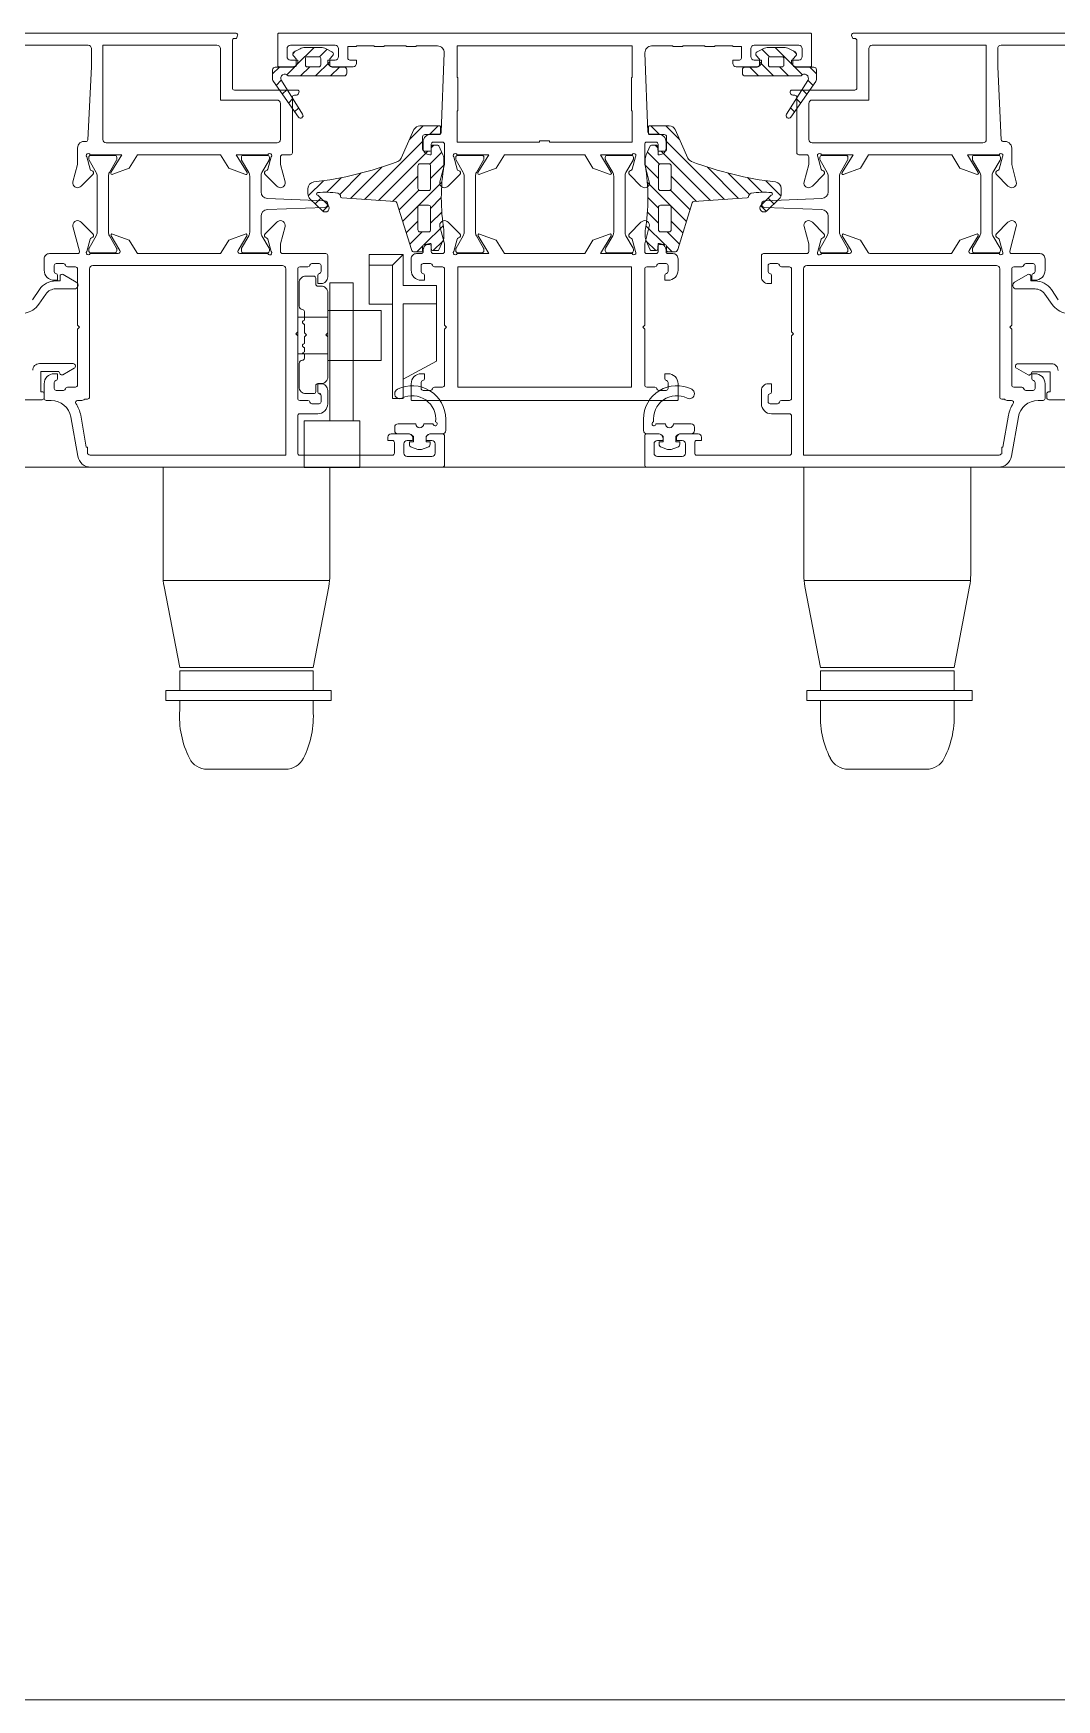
# Model space of a CAD drawing. Extents: x -9058 to 11890, y 0 to 4205.
# Drawn here: x 3787.4 to 3802.73, y 3761.87 to 3786.84 of the extents above; entities that cross this region are included whole.
import ezdxf

# ---------------------------------------------------------------- set-up
doc = ezdxf.new("R2010")
doc.units = 0
doc.header["$MEASUREMENT"] = 0
doc.layers.add('M-TEFRIS2-015', color=129, linetype='Continuous', lineweight=9)

msp = doc.modelspace()

# ---------------------------------------------------------------- hatches: boundary and pattern name
at = {"layer": 'M-TEFRIS2-015'}
h = msp.add_hatch(dxfattribs=at)
h.set_pattern_fill('ANSI31', color=256, scale=0.05, angle=450, style=0)
h.set_pattern_definition([(225, (3610.39297, 3917.70285), (-0.1122532, 0.1122532), [])])
edge = h.paths.add_edge_path(flags=16)
edge.add_arc((3791.677, 3786.36), 0.025, 270, 360)
edge.add_line((3791.702, 3786.36), (3791.702, 3786.46))
edge.add_arc((3791.677, 3786.46), 0.025, 360, 450)
edge.add_line((3791.677, 3786.485), (3791.497, 3786.485))
edge.add_arc((3791.497, 3786.46), 0.025, 450, 540)
edge.add_line((3791.472, 3786.46), (3791.472, 3786.36))
edge.add_arc((3791.497, 3786.36), 0.025, 180, 270)
edge.add_line((3791.497, 3786.335), (3791.677, 3786.335))
edge = h.paths.add_edge_path()
edge.add_arc((3791.872, 3786.365), 0.035, 180, 270, ccw=False)
edge.add_line((3791.837, 3786.365), (3791.837, 3786.445))
edge.add_arc((3791.852, 3786.445), 0.015, 137.8308, 180, ccw=False)
edge.add_line((3791.841, 3786.455), (3791.881, 3786.497))
edge.add_arc((3791.852, 3786.525), 0.04, 316.3869, 422.9563)
edge.add_line((3791.87, 3786.561), (3791.782, 3786.606))
edge.add_arc((3791.702, 3786.45), 0.175, 422.9563, 450)
edge.add_line((3791.702, 3786.625), (3791.472, 3786.625))
edge.add_arc((3791.472, 3786.45), 0.175, 450, 477.0437)
edge.add_line((3791.393, 3786.606), (3791.304, 3786.561))
edge.add_arc((3791.322, 3786.525), 0.04, 477.0437, 583.6131)
edge.add_line((3791.293, 3786.497), (3791.333, 3786.455))
edge.add_arc((3791.322, 3786.445), 0.015, 360, 402.1692, ccw=False)
edge.add_line((3791.337, 3786.445), (3791.337, 3786.365))
edge.add_arc((3791.302, 3786.365), 0.035, 270, 360, ccw=False)
edge.add_line((3791.302, 3786.33), (3791.022, 3786.33))
edge.add_arc((3791.022, 3786.29), 0.04, 450, 540)
edge.add_line((3790.982, 3786.29), (3790.982, 3786.145))
edge.add_arc((3791.032, 3786.145), 0.05, 540, 580.0348)
edge.add_line((3790.994, 3786.113), (3791.367, 3785.579))
edge.add_arc((3791.397, 3785.605), 0.04, 220.0348, 393.0043)
edge.add_line((3791.431, 3785.627), (3791.113, 3786.132))
edge.add_arc((3791.163, 3786.165), 0.06, 33.8544, 213.0043, ccw=False)
edge.add_line((3791.213, 3786.198), (3792.052, 3786.198))
edge.add_arc((3792.052, 3786.238), 0.04, 270, 360)
edge.add_line((3792.092, 3786.238), (3792.092, 3786.29))
edge.add_arc((3792.052, 3786.29), 0.04, 360, 450)
edge.add_line((3792.052, 3786.33), (3791.872, 3786.33))
h = msp.add_hatch(dxfattribs=at)
h.set_pattern_fill('ANSI31', color=256, scale=0.05, angle=450, style=0)
h.set_pattern_definition([(315, (3979.72217, 3917.70285), (0.1122532, 0.1122532), [])])
edge = h.paths.add_edge_path(flags=16)
edge.add_arc((3798.438, 3786.36), 0.025, 180, 270, ccw=False)
edge.add_line((3798.413, 3786.36), (3798.413, 3786.46))
edge.add_arc((3798.438, 3786.46), 0.025, 450, 540, ccw=False)
edge.add_line((3798.438, 3786.485), (3798.618, 3786.485))
edge.add_arc((3798.618, 3786.46), 0.025, 360, 450, ccw=False)
edge.add_line((3798.643, 3786.46), (3798.643, 3786.36))
edge.add_arc((3798.618, 3786.36), 0.025, 270, 360, ccw=False)
edge.add_line((3798.618, 3786.335), (3798.438, 3786.335))
edge = h.paths.add_edge_path()
edge.add_arc((3798.243, 3786.365), 0.035, 270, 360)
edge.add_line((3798.278, 3786.365), (3798.278, 3786.445))
edge.add_arc((3798.263, 3786.445), 0.015, 360, 402.1692)
edge.add_line((3798.274, 3786.455), (3798.234, 3786.497))
edge.add_arc((3798.263, 3786.525), 0.04, 117.0437, 223.6131, ccw=False)
edge.add_line((3798.245, 3786.561), (3798.333, 3786.606))
edge.add_arc((3798.413, 3786.45), 0.175, 450, 477.0437, ccw=False)
edge.add_line((3798.413, 3786.625), (3798.643, 3786.625))
edge.add_arc((3798.643, 3786.45), 0.175, 422.9563, 450, ccw=False)
edge.add_line((3798.722, 3786.606), (3798.811, 3786.561))
edge.add_arc((3798.793, 3786.525), 0.04, 316.3869, 422.9563, ccw=False)
edge.add_line((3798.822, 3786.497), (3798.782, 3786.455))
edge.add_arc((3798.793, 3786.445), 0.015, 497.8308, 540)
edge.add_line((3798.778, 3786.445), (3798.778, 3786.365))
edge.add_arc((3798.813, 3786.365), 0.035, 180, 270)
edge.add_line((3798.813, 3786.33), (3799.093, 3786.33))
edge.add_arc((3799.093, 3786.29), 0.04, 360, 450, ccw=False)
edge.add_line((3799.133, 3786.29), (3799.133, 3786.145))
edge.add_arc((3799.083, 3786.145), 0.05, 319.9652, 360, ccw=False)
edge.add_line((3799.121, 3786.113), (3798.748, 3785.579))
edge.add_arc((3798.718, 3785.605), 0.04, 146.9957, 319.9652, ccw=False)
edge.add_line((3798.684, 3785.627), (3799.002, 3786.132))
edge.add_arc((3798.952, 3786.165), 0.06, 326.9957, 506.1456)
edge.add_line((3798.902, 3786.198), (3798.063, 3786.198))
edge.add_arc((3798.063, 3786.238), 0.04, 180, 270, ccw=False)
edge.add_line((3798.023, 3786.238), (3798.023, 3786.29))
edge.add_arc((3798.063, 3786.29), 0.04, 90, 180, ccw=False)
edge.add_line((3798.063, 3786.33), (3798.243, 3786.33))
h = msp.add_hatch(dxfattribs=at)
h.set_pattern_fill('ANSI31', color=256, scale=0.05, style=0)
h.set_pattern_definition([(225, (3792.85279, 3535.18889), (0.1122532, -0.1122532), [])])
h.paths.add_polyline_path([(3791.728, 3784.177), (3791.541, 3784.359, -0.203536), (3791.51, 3784.431), (3791.51, 3784.511, -0.380587), (3791.599, 3784.61, 0.061836), (3792.856, 3784.917, 0.189764), (3792.91, 3784.966), (3793.1, 3785.395, -0.285747), (3793.19, 3785.451), (3793.48, 3785.451, -0.414214), (3793.5, 3785.431), (3793.5, 3785.341, -0.414214), (3793.48, 3785.321), (3793.265, 3785.321, 0.414214), (3793.23, 3785.286), (3793.23, 3785.096, 0.414214), (3793.255, 3785.071), (3793.335, 3785.071, 0.414214), (3793.36, 3785.096), (3793.36, 3785.131, -0.414214), (3793.39, 3785.161), (3793.456, 3785.161, -0.296563), (3793.475, 3785.149), (3793.535, 3785.014, -0.104779), (3793.55, 3784.941), (3793.55, 3784.861, 0.081633), (3793.55, 3783.881), (3793.55, 3783.801, -0.104779), (3793.535, 3783.728), (3793.475, 3783.592, -0.296563), (3793.456, 3783.581), (3793.39, 3783.581, -0.414214), (3793.36, 3783.611), (3793.36, 3783.646, 0.414214), (3793.335, 3783.671), (3793.255, 3783.671, 0.414214), (3793.23, 3783.646), (3793.23, 3783.586, -0.414214), (3793.205, 3783.561), (3793.11, 3783.561, -0.328426), (3793.062, 3783.596), (3792.844, 3784.298, 0.309555), (3792.822, 3784.315), (3792.019, 3784.371, -0.394287), (3792, 3784.391, 0.364538), (3791.959, 3784.44, 0.068684), (3791.658, 3784.45, 0.950368), (3791.66, 3784.411, -0.000002), (3791.66, 3784.411), (3791.812, 3784.264, -0.999219)])
h.paths.add_polyline_path([(3793.16, 3784.511), (3793.16, 3784.851, -0.414214), (3793.19, 3784.881), (3793.32, 3784.881, -0.414214), (3793.35, 3784.851), (3793.35, 3784.511, -0.414214), (3793.32, 3784.481), (3793.19, 3784.481, -0.414214)], flags=16)
h.paths.add_polyline_path([(3793.19, 3784.261), (3793.32, 3784.261, -0.414214), (3793.35, 3784.231), (3793.35, 3783.891, -0.414214), (3793.32, 3783.861), (3793.19, 3783.861, -0.414214), (3793.16, 3783.891), (3793.16, 3784.231, -0.414214)], flags=16)
h = msp.add_hatch(dxfattribs=at)
h.set_pattern_fill('ANSI31', color=256, scale=0.05, style=0)
h.set_pattern_definition([(315, (3797.26235, 3535.18889), (-0.1122532, -0.1122532), [])])
h.paths.add_polyline_path([(3798.387, 3784.177), (3798.574, 3784.359, 0.203536), (3798.605, 3784.431), (3798.605, 3784.511, 0.380587), (3798.517, 3784.61, -0.061836), (3797.26, 3784.917, -0.189764), (3797.205, 3784.966), (3797.015, 3785.395, 0.285747), (3796.925, 3785.451), (3796.635, 3785.451, 0.414214), (3796.615, 3785.431), (3796.615, 3785.341, 0.414214), (3796.635, 3785.321), (3796.85, 3785.321, -0.414214), (3796.885, 3785.286), (3796.885, 3785.096, -0.414214), (3796.86, 3785.071), (3796.78, 3785.071, -0.414214), (3796.755, 3785.096), (3796.755, 3785.131, 0.414214), (3796.725, 3785.161), (3796.659, 3785.161, 0.296563), (3796.64, 3785.149), (3796.58, 3785.014, 0.104779), (3796.565, 3784.941), (3796.565, 3784.861, -0.081633), (3796.565, 3783.881), (3796.565, 3783.801, 0.104779), (3796.58, 3783.728), (3796.64, 3783.592, 0.296563), (3796.659, 3783.581), (3796.725, 3783.581, 0.414214), (3796.755, 3783.611), (3796.755, 3783.646, -0.414214), (3796.78, 3783.671), (3796.86, 3783.671, -0.414214), (3796.885, 3783.646), (3796.885, 3783.586, 0.414214), (3796.91, 3783.561), (3797.005, 3783.561, 0.328426), (3797.053, 3783.596), (3797.271, 3784.298, -0.309555), (3797.293, 3784.315), (3798.096, 3784.371, 0.394287), (3798.115, 3784.391, -0.364538), (3798.156, 3784.44, -0.068684), (3798.457, 3784.45, -0.950368), (3798.455, 3784.411, 0.000002), (3798.455, 3784.411), (3798.303, 3784.264, 0.999219)])
h.paths.add_polyline_path([(3796.955, 3784.511), (3796.955, 3784.851, 0.414214), (3796.925, 3784.881), (3796.795, 3784.881, 0.414214), (3796.765, 3784.851), (3796.765, 3784.511, 0.414214), (3796.795, 3784.481), (3796.925, 3784.481, 0.414214)], flags=16)
h.paths.add_polyline_path([(3796.925, 3784.261), (3796.795, 3784.261, 0.414214), (3796.765, 3784.231), (3796.765, 3783.891, 0.414214), (3796.795, 3783.861), (3796.925, 3783.861, 0.414214), (3796.955, 3783.891), (3796.955, 3784.231, 0.414214)], flags=16)

# ---------------------------------------------------------------- linework, layer by layer
for p, q in [((3792.777, 3783.521), (3792.431, 3783.521)), ((3792.431, 3783.521), (3792.431, 3782.78)), ((3792.777, 3783.361), (3792.94, 3783.521)), ((3792.94, 3783.521), (3792.777, 3783.521)), ((3792.94, 3783.521), (3792.94, 3783.058)), ((3792.431, 3783.361), (3792.777, 3783.361)), ((3792.777, 3781.365), (3792.777, 3783.361)), ((3792.94, 3783.058), (3793.44, 3783.058)), ((3793.44, 3783.058), (3793.44, 3782.887)), ((3792.431, 3782.78), (3792.777, 3782.78)), ((3792.94, 3782.786), (3793.44, 3782.786)), ((3792.94, 3782.786), (3792.94, 3781.365)), ((3793.44, 3782.887), (3793.44, 3781.926)), ((3793.44, 3781.926), (3792.94, 3781.656)), ((3792.777, 3781.365), (3792.94, 3781.365)), ((3789.339, 3778.722), (3789.339, 3780.337)), ((3791.839, 3780.337), (3791.839, 3778.722)), ((3798.944, 3778.722), (3798.944, 3780.337)), ((3801.444, 3780.337), (3801.444, 3778.722)), ((3791.835, 3778.637), (3789.343, 3778.637)), ((3789.589, 3777.337), (3789.355, 3778.552)), ((3791.589, 3777.337), (3791.823, 3778.552)), ((3801.44, 3778.637), (3798.948, 3778.637)), ((3799.194, 3777.337), (3798.96, 3778.552)), ((3801.194, 3777.337), (3801.428, 3778.552)), ((3789.589, 3777.337), (3791.589, 3777.337)), ((3789.589, 3777.288), (3789.589, 3776.992)), ((3789.589, 3777.288), (3791.589, 3777.288)), ((3789.589, 3777.288, 0), (3789.589, 3776.992, 0)), ((3789.589, 3777.288, 0), (3791.589, 3777.288, 0)), ((3791.589, 3777.288), (3791.589, 3776.992)), ((3791.589, 3777.288, 0), (3791.589, 3776.992, 0)), ((3799.194, 3777.337), (3801.194, 3777.337)), ((3799.194, 3777.288), (3799.194, 3776.992)), ((3799.194, 3777.288), (3801.194, 3777.288)), ((3799.194, 3777.288, 0), (3799.194, 3776.992, 0)), ((3799.194, 3777.288, 0), (3801.194, 3777.288, 0)), ((3801.194, 3777.288), (3801.194, 3776.992)), ((3801.194, 3777.288, 0), (3801.194, 3776.992, 0)), ((3791.86, 3776.992), (3789.383, 3776.992)), ((3791.86, 3776.992, 0), (3789.383, 3776.992, 0)), ((3801.465, 3776.992), (3798.987, 3776.992)), ((3801.465, 3776.992, 0), (3798.987, 3776.992, 0)), ((3789.383, 3776.842), (3791.86, 3776.842)), ((3789.383, 3776.842, 0), (3791.86, 3776.842, 0)), ((3789.589, 3776.842), (3789.589, 3776.699)), ((3789.589, 3776.842, 0), (3789.589, 3776.699, 0)), ((3791.589, 3776.842), (3791.589, 3776.699)), ((3791.589, 3776.842, 0), (3791.589, 3776.699, 0)), ((3798.987, 3776.842), (3801.465, 3776.842)), ((3798.987, 3776.842, 0), (3801.465, 3776.842, 0)), ((3799.194, 3776.842), (3799.194, 3776.699)), ((3799.194, 3776.842, 0), (3799.194, 3776.699, 0)), ((3801.194, 3776.842), (3801.194, 3776.699)), ((3801.194, 3776.842, 0), (3801.194, 3776.699, 0)), ((3790.003, 3775.811, 0), (3791.175, 3775.811, 0)), ((3799.608, 3775.811, 0), (3800.78, 3775.811, 0))]:
    msp.add_line(p, q, dxfattribs=at)
for points in [[(3785.568, 3786.837), (3790.433, 3786.837, -0.535184), (3790.456, 3786.802), (3790.438, 3786.759), (3790.408, 3786.759, 0.414214), (3790.378, 3786.729), (3790.378, 3786.017, 0.414214), (3790.408, 3785.987), (3791.353, 3785.987, -0.535184), (3791.376, 3785.952), (3791.365, 3785.927, -0.302776), (3791.338, 3785.909), (3791.308, 3785.909, 0.414214), (3791.278, 3785.879), (3791.278, 3785.047, -0.414214), (3791.248, 3785.017), (3791.129, 3785.017, 0.414214), (3791.099, 3784.987), (3791.099, 3784.871), (3791.169, 3784.61, -0.700084), (3791.061, 3784.535), (3791.043, 3784.548), (3790.872, 3784.721, -0.607471), (3790.888, 3784.781, 0.283637), (3790.91, 3784.802), (3790.96, 3784.986, 1.229391), (3790.909, 3785.017), (3790.435, 3785.017), (3790.598, 3784.75, -0.859449), (3790.567, 3784.725), (3790.323, 3784.817), (3790.201, 3785.017), (3788.956, 3785.017), (3788.834, 3784.817), (3788.589, 3784.725, -0.859449), (3788.559, 3784.75), (3788.722, 3785.017), (3788.247, 3785.017, 1.229391), (3788.197, 3784.986), (3788.246, 3784.802, 0.283637), (3788.269, 3784.781, -0.607471), (3788.285, 3784.721), (3788.114, 3784.548), (3788.096, 3784.535, -0.700084), (3787.988, 3784.61), (3788.058, 3784.871), (3788.058, 3785.117, -0.474196), (3788.177, 3785.215)], [(3804.548, 3786.837), (3799.683, 3786.837, 0.535184), (3799.659, 3786.802), (3799.678, 3786.759), (3799.708, 3786.759, -0.414214), (3799.738, 3786.729), (3799.738, 3786.017, -0.414214), (3799.708, 3785.987), (3798.763, 3785.987, 0.535184), (3798.739, 3785.952), (3798.75, 3785.927, 0.302776), (3798.778, 3785.909), (3798.808, 3785.909, -0.414214), (3798.838, 3785.879), (3798.838, 3785.047, 0.414214), (3798.868, 3785.017), (3798.986, 3785.017, -0.414214), (3799.016, 3784.987), (3799.016, 3784.871), (3798.946, 3784.61, 0.700084), (3799.054, 3784.535), (3799.072, 3784.548), (3799.243, 3784.721, 0.607471), (3799.227, 3784.781, -0.283637), (3799.205, 3784.802), (3799.155, 3784.986, -1.229391), (3799.206, 3785.017), (3799.68, 3785.017), (3799.517, 3784.75, 0.859449), (3799.548, 3784.725), (3799.793, 3784.817), (3799.914, 3785.017), (3801.159, 3785.017), (3801.281, 3784.817), (3801.526, 3784.725, 0.859449), (3801.556, 3784.75), (3801.394, 3785.017), (3801.868, 3785.017, -1.229391), (3801.918, 3784.986), (3801.869, 3784.802, -0.283637), (3801.846, 3784.781, 0.607471), (3801.831, 3784.721), (3802.002, 3784.548), (3802.02, 3784.535, 0.700084), (3802.127, 3784.61), (3802.058, 3784.871), (3802.058, 3785.117, 0.474196), (3801.938, 3785.215)], [(3788.177, 3785.215, 0.459137), (3788.213, 3785.243), (3788.268, 3786.337), (3788.268, 3786.607, 0.414214), (3788.218, 3786.657), (3786.638, 3786.657, 0.414214)], [(3801.938, 3785.215, -0.459137), (3801.902, 3785.243), (3801.848, 3786.337), (3801.848, 3786.607, -0.414214), (3801.898, 3786.657), (3803.478, 3786.657, -0.414214)], [(3793.55, 3783.881, -0.081633), (3793.55, 3784.861), (3793.55, 3784.941, 0.104779), (3793.535, 3785.014), (3793.475, 3785.149, 0.296563), (3793.456, 3785.161), (3793.39, 3785.161, 0.414214), (3793.36, 3785.131), (3793.36, 3785.096, -0.414214), (3793.335, 3785.071), (3793.255, 3785.071, -0.414214), (3793.23, 3785.096), (3793.23, 3785.286, -0.414214), (3793.265, 3785.321), (3793.48, 3785.321, 0.414214), (3793.5, 3785.341), (3793.5, 3785.431, 0.414214), (3793.48, 3785.451), (3793.19, 3785.451, 0.285747), (3793.1, 3785.395), (3792.91, 3784.966, -0.189764), (3792.856, 3784.917, -0.061836), (3791.599, 3784.61, 0.380587), (3791.51, 3784.511), (3791.51, 3784.431, 0.203536), (3791.541, 3784.359), (3791.728, 3784.177, 0.999219), (3791.812, 3784.264), (3791.66, 3784.411, -0.950364), (3791.658, 3784.45, -0.068684), (3791.959, 3784.44, -0.364538), (3792, 3784.391, 0.394287), (3792.019, 3784.371), (3792.822, 3784.315, -0.309555), (3792.844, 3784.298), (3793.062, 3783.596, 0.328426), (3793.11, 3783.561), (3793.205, 3783.561, 0.414214), (3793.23, 3783.586), (3793.23, 3783.646, -0.414214), (3793.255, 3783.671), (3793.335, 3783.671, -0.414214), (3793.36, 3783.646), (3793.36, 3783.611, 0.414214), (3793.39, 3783.581), (3793.456, 3783.581, 0.296563), (3793.475, 3783.592), (3793.535, 3783.728, 0.104779), (3793.55, 3783.801), (3793.55, 3783.881)], [(3796.565, 3783.881, 0.081633), (3796.565, 3784.861), (3796.565, 3784.941, -0.104779), (3796.58, 3785.014), (3796.64, 3785.149, -0.296563), (3796.659, 3785.161), (3796.725, 3785.161, -0.414214), (3796.755, 3785.131), (3796.755, 3785.096, 0.414214), (3796.78, 3785.071), (3796.86, 3785.071, 0.414214), (3796.885, 3785.096), (3796.885, 3785.286, 0.414214), (3796.85, 3785.321), (3796.635, 3785.321, -0.414214), (3796.615, 3785.341), (3796.615, 3785.431, -0.414214), (3796.635, 3785.451), (3796.925, 3785.451, -0.285747), (3797.015, 3785.395), (3797.205, 3784.966, 0.189764), (3797.26, 3784.917, 0.061836), (3798.517, 3784.61, -0.380587), (3798.605, 3784.511), (3798.605, 3784.431, -0.203536), (3798.574, 3784.359), (3798.387, 3784.177, -0.999219), (3798.303, 3784.264), (3798.455, 3784.411, 0.950364), (3798.457, 3784.45, 0.068684), (3798.156, 3784.44, 0.364538), (3798.115, 3784.391, -0.394287), (3798.096, 3784.371), (3797.293, 3784.315, 0.309555), (3797.271, 3784.298), (3797.053, 3783.596, -0.328426), (3797.005, 3783.561), (3796.91, 3783.561, -0.414214), (3796.885, 3783.586), (3796.885, 3783.646, 0.414214), (3796.86, 3783.671), (3796.78, 3783.671, 0.414214), (3796.755, 3783.646), (3796.755, 3783.611, -0.414214), (3796.725, 3783.581), (3796.659, 3783.581, -0.296563), (3796.64, 3783.592), (3796.58, 3783.728, -0.104779), (3796.565, 3783.801), (3796.565, 3783.881)], [(3793.138, 3783.537, 0.414222), (3793.058, 3783.457), (3793.058, 3783.287, 0.414214), (3793.208, 3783.137), (3793.248, 3783.137, 0.414214), (3793.258, 3783.147), (3793.258, 3783.207, 0.366034), (3793.233, 3783.237, -0.365977), (3793.208, 3783.267), (3793.208, 3783.357, -0.414214), (3793.238, 3783.387), (3793.348, 3783.387, -0.365977), (3793.377, 3783.362, 0.365977), (3793.407, 3783.337), (3793.528, 3783.337, -0.414214), (3793.558, 3783.307), (3793.558, 3782.467), (3793.588, 3782.437), (3793.558, 3782.407), (3793.558, 3781.567, -0.414214), (3793.528, 3781.537), (3793.407, 3781.537, 0.365977), (3793.377, 3781.512, -0.365977), (3793.348, 3781.487), (3793.238, 3781.487, -0.414214), (3793.208, 3781.517), (3793.208, 3781.607, -0.365977), (3793.233, 3781.636, 0.366034), (3793.258, 3781.666), (3793.258, 3781.727, 0.414214), (3793.248, 3781.737), (3793.208, 3781.737, 0.414214), (3793.058, 3781.587), (3793.058, 3781.347, 0.414214), (3793.068, 3781.337), (3797.048, 3781.337, 0.414214), (3797.058, 3781.347), (3797.058, 3781.587, 0.414214), (3796.908, 3781.737), (3796.868, 3781.737, 0.414214), (3796.858, 3781.727), (3796.858, 3781.666, 0.366034), (3796.883, 3781.636, -0.365977), (3796.908, 3781.607), (3796.908, 3781.517, -0.414214), (3796.878, 3781.487), (3796.768, 3781.487, -0.365977), (3796.738, 3781.512, 0.365977), (3796.708, 3781.537), (3796.588, 3781.537, -0.414214), (3796.558, 3781.567), (3796.558, 3782.407), (3796.528, 3782.437), (3796.558, 3782.467), (3796.558, 3783.307, -0.414214), (3796.588, 3783.337), (3796.708, 3783.337, 0.365977), (3796.738, 3783.362, -0.365977), (3796.768, 3783.387), (3796.878, 3783.387, -0.414214), (3796.908, 3783.357), (3796.908, 3783.267, -0.365977), (3796.883, 3783.237, 0.366034), (3796.858, 3783.207), (3796.858, 3783.147, 0.414214), (3796.868, 3783.137), (3796.908, 3783.137, 0.414214), (3797.058, 3783.287), (3797.058, 3783.457, 0.414214), (3796.978, 3783.537), (3796.908, 3783.537, -0.414214), (3796.878, 3783.567), (3796.878, 3783.587, 0.414214), (3796.778, 3783.687), (3796.768, 3783.687, 0.414214), (3796.758, 3783.677), (3796.758, 3783.567, -0.414214), (3796.728, 3783.537), (3796.588, 3783.537, -0.414214), (3796.558, 3783.567), (3796.558, 3783.682), (3796.627, 3783.943, 0.700084), (3796.52, 3784.018), (3796.502, 3784.006), (3796.331, 3783.833, 0.607471), (3796.346, 3783.773, -0.283637), (3796.369, 3783.751), (3796.418, 3783.567, -1.229391), (3796.368, 3783.537), (3795.894, 3783.537), (3796.055, 3783.801, 0.713664), (3796.031, 3783.83), (3795.781, 3783.736), (3795.659, 3783.537), (3794.456, 3783.537), (3794.334, 3783.736), (3794.084, 3783.83, 0.713664), (3794.06, 3783.801), (3794.222, 3783.537), (3793.747, 3783.537, -1.229391), (3793.697, 3783.567), (3793.746, 3783.751, -0.283637), (3793.769, 3783.773, 0.607471), (3793.785, 3783.833), (3793.614, 3784.006), (3793.596, 3784.018, 0.700084), (3793.488, 3783.943), (3793.558, 3783.682), (3793.558, 3783.567, -0.414214), (3793.528, 3783.537), (3793.388, 3783.537, -0.414214), (3793.358, 3783.567), (3793.358, 3783.677, 0.414214), (3793.348, 3783.687), (3793.338, 3783.687, 0.414214), (3793.238, 3783.587), (3793.238, 3783.567, -0.414214), (3793.208, 3783.537), (3793.138, 3783.537)], [(3787.272, 3782.645, 0.197455), (3787.476, 3782.777), (3787.584, 3782.931, -0.244698), (3787.732, 3783.008), (3788.011, 3783.008, 0.767327), (3788.038, 3783.109), (3787.841, 3783.224, 0.57735), (3787.796, 3783.198), (3787.796, 3783.128), (3787.732, 3783.128, 0.244698), (3787.486, 3783), (3787.383, 3782.845, -0.197455)], [(3802.868, 3782.644, -0.197455), (3802.664, 3782.776), (3802.556, 3782.93, 0.244698), (3802.408, 3783.007), (3802.129, 3783.007, -0.767327), (3802.102, 3783.108), (3802.299, 3783.223, -0.57735), (3802.344, 3783.197), (3802.344, 3783.127), (3802.408, 3783.127, -0.244698), (3802.654, 3782.999), (3802.757, 3782.845, 0.197455)], [(3785.606, 3781.348), (3787.526, 3781.348, 0.414214), (3787.556, 3781.378), (3787.556, 3781.438, 0.414214), (3787.526, 3781.468), (3787.506, 3781.468), (3787.506, 3781.768), (3787.776, 3781.768), (3787.796, 3781.733, 0.414214), (3787.837, 3781.722), (3788.008, 3781.82, 0.767327), (3787.99, 3781.888), (3787.486, 3781.888, 0.414214), (3787.386, 3781.788)], [(3804.534, 3781.347), (3802.614, 3781.347, -0.414214), (3802.584, 3781.377), (3802.584, 3781.437, -0.414214), (3802.614, 3781.467), (3802.634, 3781.467), (3802.634, 3781.767), (3802.364, 3781.767), (3802.344, 3781.732, -0.414214), (3802.303, 3781.721), (3802.132, 3781.819, -0.767327), (3802.15, 3781.887), (3802.654, 3781.887, -0.414214), (3802.754, 3781.787)]]:
    msp.add_lwpolyline(points, format="xyb", dxfattribs=at)
for points in [[(3797.878, 3786.637), (3797.878, 3786.647), (3797.611, 3786.647), (3797.611, 3786.637), (3797.461, 3786.637), (3797.461, 3786.647), (3797.131, 3786.647), (3797.131, 3786.637), (3796.981, 3786.637), (3796.981, 3786.647), (3796.661, 3786.647, 0.425337), (3796.562, 3786.543), (3796.606, 3785.355, 0.403083), (3796.636, 3785.327), (3796.758, 3785.327, -0.414214), (3796.878, 3785.207), (3796.878, 3785.117, -0.414214), (3796.778, 3785.017), (3796.768, 3785.017, -0.414214), (3796.758, 3785.027), (3796.758, 3785.177, 0.414214), (3796.728, 3785.207), (3796.588, 3785.207, 0.414214), (3796.558, 3785.177), (3796.558, 3784.871), (3796.627, 3784.61, -0.700084), (3796.52, 3784.535), (3796.502, 3784.548), (3796.331, 3784.721, -0.607471), (3796.346, 3784.781, 0.283637), (3796.369, 3784.802), (3796.418, 3784.986, 1.229391), (3796.368, 3785.017), (3795.894, 3785.017), (3796.056, 3784.75, -0.859449), (3796.026, 3784.725), (3795.781, 3784.817), (3795.659, 3785.017), (3794.456, 3785.017), (3794.334, 3784.817), (3794.089, 3784.725, -0.859449), (3794.059, 3784.75), (3794.222, 3785.017), (3793.747, 3785.017, 1.229391), (3793.697, 3784.986), (3793.746, 3784.802, 0.283637), (3793.769, 3784.781, -0.607471), (3793.785, 3784.721), (3793.614, 3784.548), (3793.596, 3784.535, -0.700084), (3793.488, 3784.61), (3793.558, 3784.871), (3793.558, 3785.177, 0.414214), (3793.528, 3785.207), (3793.388, 3785.207, 0.414214), (3793.358, 3785.177), (3793.358, 3785.027, -0.414214), (3793.348, 3785.017), (3793.338, 3785.017, -0.414214), (3793.238, 3785.117), (3793.238, 3785.207, -0.414214), (3793.358, 3785.327), (3793.479, 3785.327, 0.403083), (3793.509, 3785.355), (3793.554, 3786.543, 0.425337), (3793.454, 3786.647), (3793.134, 3786.647), (3793.134, 3786.637), (3792.984, 3786.637), (3792.984, 3786.647), (3792.654, 3786.647), (3792.654, 3786.637), (3792.504, 3786.637), (3792.504, 3786.647), (3792.238, 3786.647), (3792.238, 3786.637), (3792.108, 3786.637), (3792.108, 3786.467, 0.414214), (3792.138, 3786.437), (3792.238, 3786.437), (3792.238, 3786.387, -0.414214), (3792.188, 3786.337), (3791.878, 3786.337, -0.414214), (3791.808, 3786.407), (3791.808, 3786.427, -0.414214), (3791.818, 3786.437), (3791.918, 3786.437, 0.414214), (3791.968, 3786.487), (3791.968, 3786.607, 0.414214), (3791.918, 3786.657), (3791.248, 3786.657, 0.414214), (3791.198, 3786.607), (3791.198, 3786.487, 0.414214), (3791.248, 3786.437), (3791.348, 3786.437, -0.414214), (3791.358, 3786.427), (3791.358, 3786.407, -0.414214), (3791.288, 3786.337), (3791.068, 3786.337, -0.414214), (3791.058, 3786.347), (3791.058, 3786.827, -0.414214), (3791.068, 3786.837), (3799.048, 3786.837, -0.414214), (3799.058, 3786.827), (3799.058, 3786.347, -0.414214), (3799.048, 3786.337), (3798.828, 3786.337, -0.414214), (3798.758, 3786.407), (3798.758, 3786.427, -0.414214), (3798.768, 3786.437), (3798.868, 3786.437, 0.414214), (3798.918, 3786.487), (3798.918, 3786.607, 0.414214), (3798.868, 3786.657), (3798.198, 3786.657, 0.414214), (3798.148, 3786.607), (3798.148, 3786.487, 0.414214), (3798.198, 3786.437), (3798.298, 3786.437, -0.414214), (3798.308, 3786.427), (3798.308, 3786.407, -0.414214), (3798.238, 3786.337), (3797.928, 3786.337, -0.414214), (3797.878, 3786.387), (3797.878, 3786.437), (3797.978, 3786.437, 0.414214), (3798.008, 3786.467), (3798.008, 3786.637)], [(3790.208, 3785.837), (3791.048, 3785.837, -0.414214), (3791.098, 3785.787), (3791.098, 3785.247, -0.414214), (3791.048, 3785.197), (3788.488, 3785.197, -0.414214), (3788.438, 3785.247), (3788.438, 3786.657), (3790.148, 3786.657, -0.414214), (3790.198, 3786.607), (3790.198, 3785.847, 0.414214)], [(3791.872, 3786.33, -0.414214), (3791.837, 3786.365), (3791.837, 3786.445, -0.186103), (3791.841, 3786.455), (3791.881, 3786.497, 0.501687), (3791.87, 3786.561), (3791.782, 3786.606, 0.118551), (3791.702, 3786.625), (3791.472, 3786.625, 0.118551), (3791.393, 3786.606), (3791.304, 3786.561, 0.501687), (3791.293, 3786.497), (3791.333, 3786.455, -0.186103), (3791.337, 3786.445), (3791.337, 3786.365, -0.414214), (3791.302, 3786.33), (3791.022, 3786.33, 0.414214), (3790.982, 3786.29), (3790.982, 3786.145, 0.176484), (3790.994, 3786.113), (3791.367, 3785.579, 0.940455), (3791.431, 3785.627), (3791.113, 3786.132, -0.992608), (3791.213, 3786.198), (3792.052, 3786.198, 0.414214), (3792.092, 3786.238), (3792.092, 3786.29, 0.414214), (3792.052, 3786.33)], [(3791.677, 3786.335, 0.414214), (3791.702, 3786.36), (3791.702, 3786.46, 0.414214), (3791.677, 3786.485), (3791.497, 3786.485, 0.414214), (3791.472, 3786.46), (3791.472, 3786.36, 0.414214), (3791.497, 3786.335)], [(3798.243, 3786.33, 0.414214), (3798.278, 3786.365), (3798.278, 3786.445, 0.186103), (3798.274, 3786.455), (3798.234, 3786.497, -0.501687), (3798.245, 3786.561), (3798.333, 3786.606, -0.118551), (3798.413, 3786.625), (3798.643, 3786.625, -0.118551), (3798.722, 3786.606), (3798.811, 3786.561, -0.501687), (3798.822, 3786.497), (3798.782, 3786.455, 0.186103), (3798.778, 3786.445), (3798.778, 3786.365, 0.414214), (3798.813, 3786.33), (3799.093, 3786.33, -0.414214), (3799.133, 3786.29), (3799.133, 3786.145, -0.176484), (3799.121, 3786.113), (3798.748, 3785.579, -0.940455), (3798.684, 3785.627), (3799.002, 3786.132, 0.992608), (3798.902, 3786.198), (3798.063, 3786.198, -0.414214), (3798.023, 3786.238), (3798.023, 3786.29, -0.414214), (3798.063, 3786.33)], [(3798.438, 3786.335, -0.414214), (3798.413, 3786.36), (3798.413, 3786.46, -0.414214), (3798.438, 3786.485), (3798.618, 3786.485, -0.414214), (3798.643, 3786.46), (3798.643, 3786.36, -0.414214), (3798.618, 3786.335)], [(3799.908, 3785.837), (3799.068, 3785.837, 0.414214), (3799.018, 3785.787), (3799.018, 3785.247, 0.414214), (3799.068, 3785.197), (3801.628, 3785.197, 0.414214), (3801.678, 3785.247), (3801.678, 3786.657), (3799.968, 3786.657, 0.414214), (3799.918, 3786.607), (3799.918, 3785.847, -0.414214)], [(3788.338, 3784.751), (3788.23, 3784.938, -0.131652), (3788.226, 3784.953), (3788.226, 3784.978, -0.414214), (3788.256, 3785.008), (3788.616, 3785.008, -0.414214), (3788.646, 3784.978), (3788.646, 3784.953, -0.131652), (3788.642, 3784.938), (3788.535, 3784.751, 0.131652), (3788.521, 3784.701), (3788.521, 3783.855, 0.131652), (3788.535, 3783.805), (3788.642, 3783.619, -0.131652), (3788.646, 3783.604), (3788.646, 3783.578, -0.414214), (3788.616, 3783.548), (3788.256, 3783.548, -0.414214), (3788.226, 3783.578), (3788.226, 3783.604, -0.131652), (3788.23, 3783.619), (3788.338, 3783.805, 0.131652), (3788.351, 3783.855), (3788.351, 3784.701, 0.131652)], [(3790.904, 3784.196, 0.403142), (3790.808, 3784.096), (3790.808, 3783.855, 0.131652), (3790.821, 3783.805), (3790.929, 3783.619, -0.131652), (3790.933, 3783.604), (3790.933, 3783.578, -0.414214), (3790.903, 3783.548), (3790.543, 3783.548, -0.414214), (3790.513, 3783.578), (3790.513, 3783.604, -0.131652), (3790.517, 3783.619), (3790.624, 3783.805, 0.131652), (3790.638, 3783.855), (3790.638, 3784.701, 0.131652), (3790.624, 3784.751), (3790.517, 3784.938, -0.131652), (3790.513, 3784.953), (3790.513, 3784.978, -0.414214), (3790.543, 3785.008), (3790.903, 3785.008, -0.414214), (3790.933, 3784.978), (3790.933, 3784.953, -0.131652), (3790.929, 3784.938), (3790.821, 3784.751, 0.131652), (3790.808, 3784.701), (3790.808, 3784.461, 0.403142), (3790.904, 3784.361), (3791.759, 3784.328, -0.962756), (3791.759, 3784.228)], [(3794.022, 3783.855, 0.131652), (3794.035, 3783.805), (3794.143, 3783.619, -0.131652), (3794.147, 3783.604), (3794.147, 3783.578, -0.414214), (3794.117, 3783.548), (3793.757, 3783.548, -0.414214), (3793.727, 3783.578), (3793.727, 3783.604, -0.131652), (3793.731, 3783.619), (3793.839, 3783.805, 0.131652), (3793.852, 3783.855), (3793.852, 3784.701, 0.131652), (3793.839, 3784.751), (3793.731, 3784.938, -0.131652), (3793.727, 3784.953), (3793.727, 3784.978, -0.414214), (3793.757, 3785.008), (3794.117, 3785.008, -0.414214), (3794.147, 3784.978), (3794.147, 3784.953, -0.131652), (3794.143, 3784.938), (3794.035, 3784.751, 0.131652), (3794.022, 3784.701)], [(3796.093, 3783.855, -0.131652), (3796.08, 3783.805), (3795.972, 3783.619, 0.131652), (3795.968, 3783.604), (3795.968, 3783.578, 0.414214), (3795.998, 3783.548), (3796.358, 3783.548, 0.414214), (3796.388, 3783.578), (3796.388, 3783.604, 0.131652), (3796.384, 3783.619), (3796.276, 3783.805, -0.131652), (3796.263, 3783.855), (3796.263, 3784.701, -0.131652), (3796.276, 3784.751), (3796.384, 3784.938, 0.131652), (3796.388, 3784.953), (3796.388, 3784.978, 0.414214), (3796.358, 3785.008), (3795.998, 3785.008, 0.414214), (3795.968, 3784.978), (3795.968, 3784.953, 0.131652), (3795.972, 3784.938), (3796.08, 3784.751, -0.131652), (3796.093, 3784.701)], [(3799.211, 3784.196, -0.403142), (3799.308, 3784.096), (3799.308, 3783.855, -0.131652), (3799.294, 3783.805), (3799.187, 3783.619, 0.131652), (3799.183, 3783.604), (3799.183, 3783.578, 0.414214), (3799.213, 3783.548), (3799.573, 3783.548, 0.414214), (3799.603, 3783.578), (3799.603, 3783.604, 0.131652), (3799.599, 3783.619), (3799.491, 3783.805, -0.131652), (3799.478, 3783.855), (3799.478, 3784.701, -0.131652), (3799.491, 3784.751), (3799.599, 3784.938, 0.131652), (3799.603, 3784.953), (3799.603, 3784.978, 0.414214), (3799.573, 3785.008), (3799.213, 3785.008, 0.414214), (3799.183, 3784.978), (3799.183, 3784.953, 0.131652), (3799.187, 3784.938), (3799.294, 3784.751, -0.131652), (3799.308, 3784.701), (3799.308, 3784.461, -0.403142), (3799.211, 3784.361), (3798.356, 3784.328, 0.962756), (3798.356, 3784.228)], [(3801.777, 3784.751), (3801.885, 3784.938, 0.131652), (3801.889, 3784.953), (3801.889, 3784.978, 0.414214), (3801.859, 3785.008), (3801.499, 3785.008, 0.414214), (3801.469, 3784.978), (3801.469, 3784.953, 0.131652), (3801.473, 3784.938), (3801.581, 3784.751, -0.131652), (3801.594, 3784.701), (3801.594, 3783.855, -0.131652), (3801.581, 3783.805), (3801.473, 3783.619, 0.131652), (3801.469, 3783.604), (3801.469, 3783.578, 0.414214), (3801.499, 3783.548), (3801.859, 3783.548, 0.414214), (3801.889, 3783.578), (3801.889, 3783.604, 0.131652), (3801.885, 3783.619), (3801.777, 3783.805, -0.131652), (3801.764, 3783.855), (3801.764, 3784.701, -0.131652)], [(3793.16, 3784.512, 0.414214), (3793.19, 3784.482), (3793.32, 3784.482, 0.414214), (3793.35, 3784.512), (3793.35, 3784.852, 0.414214), (3793.32, 3784.882), (3793.19, 3784.882, 0.414214), (3793.16, 3784.852)], [(3796.955, 3784.512, -0.414214), (3796.925, 3784.482), (3796.795, 3784.482, -0.414214), (3796.765, 3784.512), (3796.765, 3784.852, -0.414214), (3796.795, 3784.882), (3796.925, 3784.882, -0.414214), (3796.955, 3784.852)], [(3793.16, 3783.892, 0.414214), (3793.19, 3783.862), (3793.32, 3783.862, 0.414214), (3793.35, 3783.892), (3793.35, 3784.232, 0.414214), (3793.32, 3784.262), (3793.19, 3784.262, 0.414214), (3793.16, 3784.232)], [(3796.955, 3783.892, -0.414214), (3796.925, 3783.862), (3796.795, 3783.862, -0.414214), (3796.765, 3783.892), (3796.765, 3784.232, -0.414214), (3796.795, 3784.262), (3796.925, 3784.262, -0.414214), (3796.955, 3784.232)], [(3787.907, 3783.337, -0.365977), (3787.877, 3783.362, 0.365977), (3787.848, 3783.387), (3787.738, 3783.387, 0.414214), (3787.708, 3783.357), (3787.708, 3783.267, 0.365977), (3787.733, 3783.237, -0.366034), (3787.758, 3783.207), (3787.758, 3783.147, -0.414214), (3787.748, 3783.137), (3787.708, 3783.137, -0.414214), (3787.558, 3783.287), (3787.558, 3783.457, -0.414214), (3787.638, 3783.537), (3788.057, 3783.537, 0.493043), (3788.086, 3783.574), (3787.988, 3783.943, -0.700084), (3788.096, 3784.018), (3788.114, 3784.006), (3788.285, 3783.833, -0.607471), (3788.269, 3783.773, 0.283637), (3788.246, 3783.751), (3788.197, 3783.567, 1.229391), (3788.247, 3783.537), (3788.668, 3783.537, 0.585524), (3788.694, 3783.582), (3788.56, 3783.801, -0.713664), (3788.584, 3783.83), (3788.834, 3783.736), (3788.947, 3783.551, 0.261412), (3788.973, 3783.537), (3790.184, 3783.537, 0.261412), (3790.21, 3783.551), (3790.323, 3783.736), (3790.572, 3783.83, -0.713664), (3790.597, 3783.801), (3790.463, 3783.582, 0.585524), (3790.489, 3783.537), (3790.909, 3783.537, 1.229391), (3790.96, 3783.567), (3790.91, 3783.751, 0.283637), (3790.888, 3783.773, -0.607471), (3790.872, 3783.833), (3791.043, 3784.006), (3791.061, 3784.018, -0.700084), (3791.169, 3783.943), (3791.099, 3783.682), (3791.099, 3783.567, 0.414214), (3791.129, 3783.537), (3791.778, 3783.537, -0.414214), (3791.808, 3783.507), (3791.808, 3783.187, -0.414222), (3791.708, 3783.087), (3791.668, 3783.087, -0.414214), (3791.658, 3783.097), (3791.658, 3783.207, -0.366034), (3791.683, 3783.237, 0.365977), (3791.708, 3783.267), (3791.708, 3783.357, 0.414214), (3791.678, 3783.387), (3791.568, 3783.387, 0.365977), (3791.538, 3783.362, -0.365977), (3791.508, 3783.337), (3791.388, 3783.337, 0.414214), (3791.358, 3783.307), (3791.358, 3782.367), (3791.328, 3782.337), (3791.358, 3782.307), (3791.358, 3781.367, 0.414214), (3791.388, 3781.337), (3791.508, 3781.337, -0.365977), (3791.538, 3781.312, 0.365977), (3791.568, 3781.287), (3791.678, 3781.287, 0.414214), (3791.708, 3781.317), (3791.708, 3781.407, 0.365977), (3791.683, 3781.436, -0.366034), (3791.658, 3781.466), (3791.658, 3781.577, -0.414214), (3791.668, 3781.587), (3791.708, 3781.587, -0.414214), (3791.808, 3781.487), (3791.808, 3781.287, -0.414214), (3791.658, 3781.137), (3791.388, 3781.137, 0.414214), (3791.358, 3781.107), (3791.358, 3780.547, 0.414214), (3791.388, 3780.517), (3792.778, 3780.517, 0.414214), (3792.808, 3780.547), (3792.808, 3780.707, 0.414214), (3792.778, 3780.737), (3792.708, 3780.737), (3792.708, 3780.787, -0.414214), (3792.758, 3780.837), (3793.013, 3780.837, -0.414214), (3793.083, 3780.767), (3793.083, 3780.747, -0.414214), (3793.073, 3780.737), (3792.998, 3780.737, 0.414214), (3792.948, 3780.687), (3792.948, 3780.547, 0.414214), (3792.998, 3780.497), (3793.368, 3780.497, 0.414214), (3793.418, 3780.547), (3793.418, 3780.687, 0.414214), (3793.368, 3780.737), (3793.293, 3780.737, -0.414214), (3793.283, 3780.747), (3793.283, 3780.767, -0.414214), (3793.353, 3780.837), (3793.528, 3780.837, -0.414214), (3793.558, 3780.807), (3793.558, 3780.367, -0.414214), (3793.528, 3780.337), (3788.258, 3780.337, -0.363975), (3788.061, 3780.502), (3787.957, 3781.089, 0.36397), (3787.662, 3781.337), (3787.588, 3781.337, -0.414214), (3787.558, 3781.367), (3787.558, 3781.587, -0.414214), (3787.708, 3781.737), (3787.748, 3781.737, -0.414214), (3787.758, 3781.727), (3787.758, 3781.666, -0.366034), (3787.733, 3781.636, 0.365977), (3787.708, 3781.607), (3787.708, 3781.517, 0.414214), (3787.738, 3781.487), (3787.848, 3781.487, 0.365977), (3787.877, 3781.512, -0.365977), (3787.907, 3781.537), (3788.028, 3781.537, 0.414214), (3788.058, 3781.567), (3788.058, 3782.407), (3788.088, 3782.437), (3788.058, 3782.467), (3788.058, 3783.307, 0.414214), (3788.028, 3783.337)], [(3802.208, 3783.337, 0.365977), (3802.238, 3783.362, -0.365977), (3802.268, 3783.387), (3802.378, 3783.387, -0.414214), (3802.408, 3783.357), (3802.408, 3783.267, -0.365977), (3802.383, 3783.237, 0.366034), (3802.358, 3783.207), (3802.358, 3783.147, 0.414214), (3802.368, 3783.137), (3802.408, 3783.137, 0.414214), (3802.558, 3783.287), (3802.558, 3783.457, 0.414214), (3802.478, 3783.537), (3802.058, 3783.537, -0.493043), (3802.029, 3783.574), (3802.127, 3783.943, 0.700084), (3802.02, 3784.018), (3802.002, 3784.006), (3801.831, 3783.833, 0.607471), (3801.846, 3783.773, -0.283637), (3801.869, 3783.751), (3801.918, 3783.567, -1.229391), (3801.868, 3783.537), (3801.447, 3783.537, -0.585524), (3801.421, 3783.582), (3801.555, 3783.801, 0.713664), (3801.531, 3783.83), (3801.281, 3783.736), (3801.168, 3783.551, -0.261412), (3801.142, 3783.537), (3799.931, 3783.537, -0.261412), (3799.906, 3783.551), (3799.793, 3783.736), (3799.543, 3783.83, 0.713664), (3799.519, 3783.801), (3799.652, 3783.582, -0.585524), (3799.627, 3783.537), (3799.206, 3783.537, -1.229391), (3799.155, 3783.567), (3799.205, 3783.751, -0.283637), (3799.227, 3783.773, 0.607471), (3799.243, 3783.833), (3799.072, 3784.006), (3799.054, 3784.018, 0.700084), (3798.946, 3783.943), (3799.016, 3783.682), (3799.016, 3783.567, -0.414214), (3798.986, 3783.537), (3798.338, 3783.537, 0.414214), (3798.308, 3783.507), (3798.308, 3783.187, 0.414222), (3798.408, 3783.087), (3798.448, 3783.087, 0.414214), (3798.458, 3783.097), (3798.458, 3783.207, 0.366034), (3798.433, 3783.237, -0.365977), (3798.408, 3783.267), (3798.408, 3783.357, -0.414214), (3798.438, 3783.387), (3798.548, 3783.387, -0.365977), (3798.577, 3783.362, 0.365977), (3798.607, 3783.337), (3798.728, 3783.337, -0.414214), (3798.758, 3783.307), (3798.758, 3782.367), (3798.788, 3782.337), (3798.758, 3782.307), (3798.758, 3781.367, -0.414214), (3798.728, 3781.337), (3798.607, 3781.337, 0.365977), (3798.577, 3781.312, -0.365977), (3798.548, 3781.287), (3798.438, 3781.287, -0.414214), (3798.408, 3781.317), (3798.408, 3781.407, -0.365977), (3798.433, 3781.436, 0.366034), (3798.458, 3781.466), (3798.458, 3781.577, 0.414214), (3798.448, 3781.587), (3798.408, 3781.587, 0.414214), (3798.308, 3781.487), (3798.308, 3781.287, 0.414214), (3798.458, 3781.137), (3798.728, 3781.137, -0.414214), (3798.758, 3781.107), (3798.758, 3780.547, -0.414214), (3798.728, 3780.517), (3797.338, 3780.517, -0.414214), (3797.308, 3780.547), (3797.308, 3780.707, -0.414214), (3797.338, 3780.737), (3797.408, 3780.737), (3797.408, 3780.787, 0.414214), (3797.358, 3780.837), (3797.103, 3780.837, 0.414214), (3797.033, 3780.767), (3797.033, 3780.747, 0.414214), (3797.043, 3780.737), (3797.118, 3780.737, -0.414214), (3797.168, 3780.687), (3797.168, 3780.547, -0.414214), (3797.118, 3780.497), (3796.748, 3780.497, -0.414214), (3796.698, 3780.547), (3796.698, 3780.687, -0.414214), (3796.748, 3780.737), (3796.823, 3780.737, 0.414214), (3796.833, 3780.747), (3796.833, 3780.767, 0.414214), (3796.763, 3780.837), (3796.588, 3780.837, 0.414214), (3796.558, 3780.807), (3796.558, 3780.367, 0.414214), (3796.588, 3780.337), (3801.858, 3780.337, 0.363975), (3802.055, 3780.502), (3802.158, 3781.089, -0.36397), (3802.453, 3781.337), (3802.528, 3781.337, 0.414214), (3802.558, 3781.367), (3802.558, 3781.587, 0.414214), (3802.408, 3781.737), (3802.368, 3781.737, 0.414214), (3802.358, 3781.727), (3802.358, 3781.666, 0.366034), (3802.383, 3781.636, -0.365977), (3802.408, 3781.607), (3802.408, 3781.517, -0.414214), (3802.378, 3781.487), (3802.268, 3781.487, -0.365977), (3802.238, 3781.512, 0.365977), (3802.208, 3781.537), (3802.088, 3781.537, -0.414214), (3802.058, 3781.567), (3802.058, 3782.407), (3802.028, 3782.437), (3802.058, 3782.467), (3802.058, 3783.307, -0.414214), (3802.088, 3783.337)], [(3788.259, 3780.517, -0.207097), (3788.208, 3780.539), (3788.208, 3780.637), (3788.189, 3780.637), (3788.105, 3781.115, 0.106114), (3788.034, 3781.29, -0.602221), (3788.059, 3781.337), (3788.108, 3781.337, 0.162278), (3788.168, 3781.357), (3788.208, 3781.357, 0.414214), (3788.238, 3781.387), (3788.238, 3783.307, -0.414214), (3788.288, 3783.357), (3791.128, 3783.357, -0.414214), (3791.178, 3783.307), (3791.178, 3780.517)], [(3801.857, 3780.517, 0.207097), (3801.908, 3780.539), (3801.908, 3780.637), (3801.926, 3780.637), (3802.01, 3781.115, -0.106114), (3802.081, 3781.29, 0.602221), (3802.057, 3781.337), (3802.008, 3781.337, -0.162278), (3801.948, 3781.357), (3801.908, 3781.357, -0.414214), (3801.878, 3781.387), (3801.878, 3783.307, 0.414214), (3801.828, 3783.357), (3798.988, 3783.357, 0.414214), (3798.938, 3783.307), (3798.938, 3780.517)], [(3791.459, 3782.289), (3791.459, 3782.189, 1), (3791.459, 3782.129), (3791.459, 3782.066), (3791.429, 3782.049), (3791.459, 3782.032), (3791.459, 3781.969, -0.414214), (3791.429, 3781.939, 0.414214), (3791.379, 3781.889), (3791.379, 3781.539, 0.414214), (3791.479, 3781.439), (3791.599, 3781.439, 0.414214), (3791.629, 3781.469), (3791.629, 3781.559, -0.414214), (3791.659, 3781.589), (3791.709, 3781.589, 0.414214), (3791.809, 3781.689), (3791.809, 3781.739), (3791.809, 3782.289), (3791.779, 3782.319), (3791.809, 3782.349), (3791.809, 3782.899), (3791.809, 3782.949, 0.414214), (3791.709, 3783.049), (3791.659, 3783.049, -0.414214), (3791.629, 3783.079), (3791.629, 3783.169, 0.414214), (3791.599, 3783.199), (3791.479, 3783.199, 0.414214), (3791.379, 3783.099), (3791.379, 3782.749, 0.414214), (3791.429, 3782.699, -0.414214), (3791.459, 3782.669), (3791.459, 3782.539, 1), (3791.459, 3782.479), (3791.459, 3782.349), (3791.489, 3782.319)], [(3793.341, 3780.717), (3793.281, 3780.717), (3793.281, 3780.797, -0.236068), (3793.361, 3780.837), (3793.526, 3780.837, 0.414214), (3793.576, 3780.887), (3793.576, 3781.058, 0.557109), (3792.853, 3781.505, 0.284432), (3792.811, 3781.438, 0.557109), (3792.92, 3781.371, -0.59685), (3793.423, 3781.016, -2.161979), (3793.388, 3780.987), (3793.246, 3780.987, -1), (3793.126, 3780.987), (3792.861, 3780.987, 0.414214), (3792.811, 3780.937), (3792.811, 3780.887, 0.414214), (3792.861, 3780.837), (3793.011, 3780.837, -0.236068), (3793.091, 3780.797), (3793.091, 3780.717), (3793.031, 3780.717), (3793.031, 3780.683, 0.323522), (3793.065, 3780.635), (3793.159, 3780.604, 0.019238), (3793.166, 3780.603), (3793.206, 3780.603, 0.019238), (3793.214, 3780.604), (3793.307, 3780.635, 0.323522), (3793.341, 3780.683)], [(3796.774, 3780.717), (3796.834, 3780.717), (3796.834, 3780.797, 0.236068), (3796.754, 3780.837), (3796.589, 3780.837, -0.414214), (3796.539, 3780.887), (3796.539, 3781.058, -0.557109), (3797.263, 3781.505, -0.284432), (3797.304, 3781.438, -0.557109), (3797.196, 3781.371, 0.59685), (3796.692, 3781.016, 2.161979), (3796.727, 3780.987), (3796.869, 3780.987, 1), (3796.989, 3780.987), (3797.254, 3780.987, -0.414214), (3797.304, 3780.937), (3797.304, 3780.887, -0.414214), (3797.254, 3780.837), (3797.104, 3780.837, 0.236068), (3797.024, 3780.797), (3797.024, 3780.717), (3797.084, 3780.717), (3797.084, 3780.683, -0.323522), (3797.05, 3780.635), (3796.957, 3780.604, -0.019238), (3796.949, 3780.603), (3796.909, 3780.603, -0.019238), (3796.902, 3780.604), (3796.808, 3780.635, -0.323522), (3796.774, 3780.683)]]:
    msp.add_lwpolyline(points, format="xyb", close=True, dxfattribs=at)
for points in [[(3796.368, 3785.207), (3796.368, 3785.677), (3796.358, 3785.677), (3796.358, 3786.177), (3796.368, 3786.177), (3796.368, 3786.647), (3793.748, 3786.647), (3793.748, 3786.177), (3793.758, 3786.177), (3793.758, 3785.677), (3793.748, 3785.677), (3793.748, 3785.207), (3794.983, 3785.207), (3794.983, 3785.227), (3795.133, 3785.227), (3795.133, 3785.207)], [(3796.358, 3783.337), (3796.358, 3781.537), (3793.758, 3781.537), (3793.758, 3783.337)], [(3791.809, 3782.584), (3791.809, 3782.035), (3791.358, 3782.035), (3791.358, 3782.584)], [(3791.809, 3782.686), (3791.809, 3781.933), (3792.609, 3781.933), (3792.609, 3782.686)], [(3791.456, 3780.332), (3792.289, 3780.332), (3792.289, 3781.032), (3791.456, 3781.032)]]:
    msp.add_lwpolyline(points, close=True, dxfattribs=at)
for points in [[(3792.189, 3781.032), (3792.189, 3783.098), (3791.839, 3783.098), (3791.839, 3781.032)], [(3738.235, 3780.338), (3856.993, 3780.338)], [(3863.058, 3763.873), (3863.058, 3761.873), (3727.058, 3761.873), (3727.058, 3763.873)]]:
    msp.add_lwpolyline(points, dxfattribs=at)
at = {"layer": 'M-TEFRIS2-015', "elevation": 0}
for points in [[(3789.383, 3776.992), (3791.86, 3776.992), (3791.86, 3776.842), (3789.383, 3776.842)], [(3798.987, 3776.992), (3801.465, 3776.992), (3801.465, 3776.842), (3798.987, 3776.842)]]:
    msp.add_lwpolyline(points, close=True, dxfattribs=at)
at = {"layer": 'M-TEFRIS2-015'}
for centre, radius, start, end in [((3791.678, 3781.417), 0.03, 0, 80.4059), ((3790.239, 3778.722), 0.9, 180, 190.8855), ((3790.939, 3778.722), 0.9, 349.1145, 0), ((3799.844, 3778.722), 0.9, 180, 190.8855), ((3800.544, 3778.722), 0.9, 349.1145, 0), ((3790.982, 3776.604, 0), 1.396, 176.0974, 206.7398), ((3790.196, 3776.604, 0), 1.396, 333.2602, 3.9026), ((3800.587, 3776.604, 0), 1.396, 176.0974, 206.7398), ((3799.801, 3776.604, 0), 1.396, 333.2602, 3.9026), ((3790.003, 3776.111, 0), 0.3, 206.7398, 270), ((3791.175, 3776.111, 0), 0.3, 270, 333.2602), ((3799.608, 3776.111, 0), 0.3, 206.7398, 270), ((3800.78, 3776.111, 0), 0.3, 270, 333.2602)]:
    msp.add_arc(centre, radius, start, end, dxfattribs=at)

doc.saveas('drawing.dxf')
